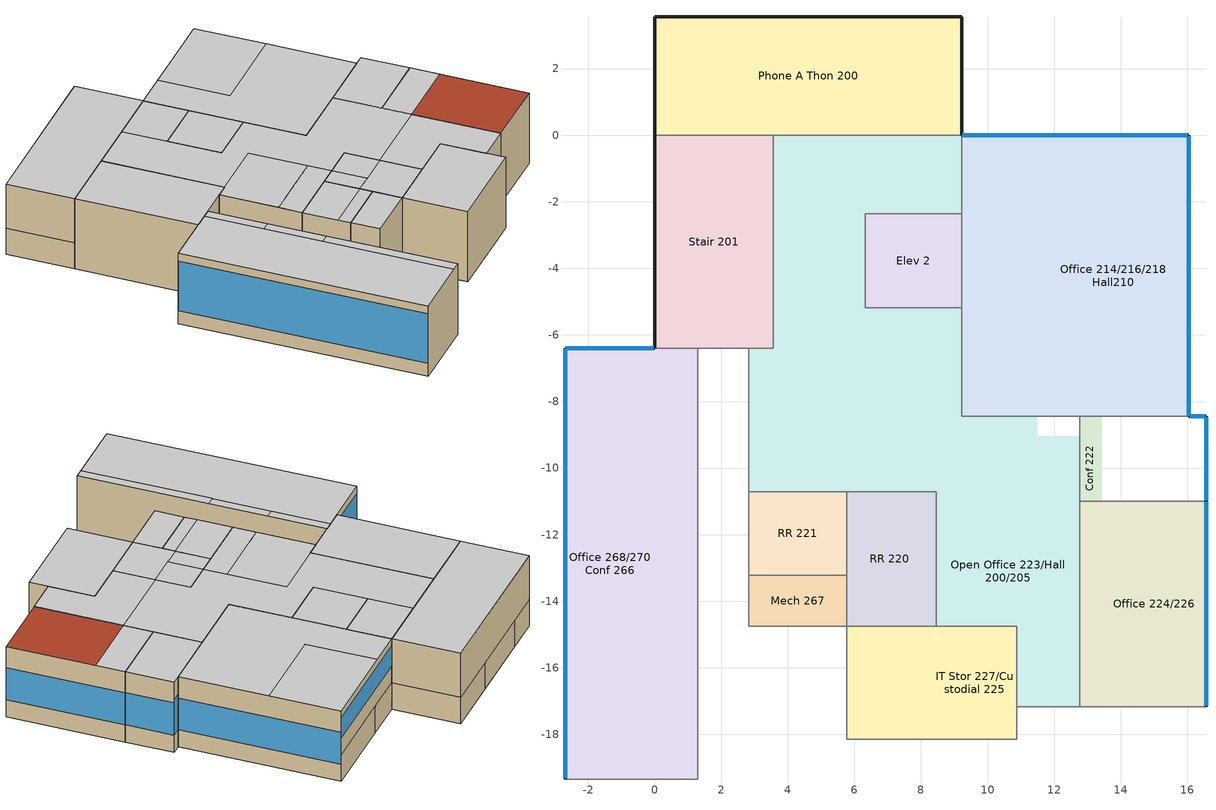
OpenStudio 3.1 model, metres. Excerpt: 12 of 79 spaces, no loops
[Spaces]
Office 268/270 Conf 266
 floor to RR 120/121: 0,-9.04 1.3,-9.04 1.3,-16.31 0,-16.31 z7.42
 floor to Hallway 122: 1.3,-6.4 1.3,-9.04 0,-9.04 0,-6.4 z7.42
 floor ground: 0,-6.4 0,-19.35 -2.69,-19.35 -2.69,-6.4 z7.42
 floor to Conference 158: 1.3,-16.31 1.3,-19.35 0,-19.35 0,-16.31 z7.42
 wall outside: 0,-6.4 -2.69,-6.4 -2.69,-19.35 z7.42:11.48
 wall to Stair 201: 1.3,-6.4 0,-6.4 z7.42:11.48
 wall to Hallway 220: 1.3,-19.35 1.3,-6.4 z7.42:11.48
 wall to Open Office 200 West Side: -2.69,-19.35 1.3,-19.35 z7.42:11.48
 window: -2.69,-6.43 -2.69,-19.32 z8.18:11.03; -0.03,-6.4 -2.67,-6.4 z8.18:11.08
 ceiling to Open Office 364/Office363/File Copy 365/Mothers: 1.3,-19.35 1.3,-12.55 0.81,-12.55 0.81,-19.35 z11.48
 ceiling to Office 362/366: 0.81,-19.35 0.81,-6.4 -2.69,-6.4 -2.69,-19.35 z11.48
 ceiling to RR 321: 1.3,-9.47 1.3,-6.4 0.81,-6.4 0.81,-9.47 z11.48
 ceiling to RR320: 1.3,-12.55 1.3,-9.47 0.81,-9.47 0.81,-12.55 z11.48
IT Stor 227/Custodial 225
 floor to Hallway 120: 8.36,-15.19 8.36,-17.48 5.77,-17.48 5.77,-15.19 z7.42
 floor to Waiting 122: 10.87,-14.75 10.87,-18.15 8.36,-18.15 8.36,-14.75 z7.42
 floor to Tele 155: 8.36,-17.48 8.36,-18.15 5.77,-18.15 5.77,-17.48 z7.42
 floor to RR 120/121: 8.36,-14.75 8.36,-15.19 5.77,-15.19 5.77,-14.75 z7.42
 wall to Open Office 223/Hall 200/205: 10.87,-17.16 10.87,-14.75 8.46,-14.75 z7.42:11.48
 wall to Open Office 200 East Side: 10.87,-18.15 10.87,-17.16 z7.42:11.48
 wall to Open Office 231: 5.77,-18.15 10.87,-18.15 z7.42:11.48
 wall to Tele 265: 5.77,-14.75 5.77,-18.15 z7.42:11.48
 wall to RR 220: 8.46,-14.75 5.77,-14.75 z7.42:11.48
 ceiling to Open Office 364/Office363/File Copy 365/Mothers: 10.87,-18.15 10.87,-14.75 5.77,-14.75 5.77,-18.15 z11.48
Open Office 223/Hall 200/205
 floor to Catering Kitchen 114: 9.22,0 9.22,-2.36 6.32,-2.36 6.32,-6.4 3.56,-6.4 3.56,0 z7.42
 floor to Custodial 119: 9.22,-5.18 9.22,-6.4 6.32,-6.4 6.32,-5.18 z7.42
 floor to Waiting 122: 8.36,-9.05 12.78,-9.05 12.78,-17.16 10.87,-17.16 10.87,-14.75 8.46,-14.75 8.46,-10.71 8.36,-10.71 z7.42
 floor to RR 120/121: 2.82,-9.04 8.36,-9.05 8.36,-10.71 2.82,-10.71 z7.42
 floor to Hallway 122: 9.22,-6.4 9.22,-8.45 11.49,-8.45 11.49,-9.05 2.82,-9.04 2.82,-6.4 z7.42
 wall to Phone A Thon 200: 9.22,0 3.56,0 z7.42:11.48
 wall to Office 214/216/218 Hall210: 9.22,-2.36 9.22,0 / 12.78,-8.45 9.22,-8.45 9.22,-5.18 z7.42:11.48
 wall to Elev 2: 9.22,-5.18 6.32,-5.18 6.32,-2.36 9.22,-2.36 z7.42:11.48
 wall to Conf 222: 12.78,-10.99 12.78,-8.45 z7.42:11.48
 wall to Office 224/226: 12.78,-17.16 12.78,-10.99 z7.42:11.48
 wall to Open Office 200 East Side: 10.87,-17.16 12.78,-17.16 z7.42:11.48
 wall to RR 220: 5.77,-10.71 8.46,-10.71 8.46,-14.75 z7.42:11.48
 wall to RR 221: 2.82,-10.71 5.77,-10.71 z7.42:11.48
 wall to Hallway 220: 2.82,-6.4 2.82,-10.71 z7.42:11.48
 wall to Stair 201: 3.56,0 3.56,-6.4 2.82,-6.4 z7.42:11.48
 ceiling to Open Office 364/Office363/File Copy 365/Mothers: 12.75,-17.16 12.75,-12.55 8.46,-12.55 8.46,-14.75 10.87,-14.75 10.87,-17.16 z11.48
 ceiling to RR 321: 6.76,-9.47 6.76,-6.4 2.82,-6.4 2.82,-9.47 z11.48
 ceiling to Office 316/318 Open Office 322/ Hall 310: 12.78,-12.55 12.78,-8.45 9.22,-8.45 9.22,-5.18 6.32,-5.18 6.32,0 3.56,0 3.56,-6.4 6.76,-6.4 6.76,-10.71 8.46,-10.71 8.46,-12.55 z11.48
 ceiling to RR320: 6.76,-10.71 6.76,-9.47 2.82,-9.47 2.82,-10.71 z11.48
 ceiling to Custodian 304: 9.22,-2.36 9.22,0 6.32,0 6.32,-2.36 z11.48
 roof outside: 12.78,-17.16 12.78,-12.55 12.75,-12.55 12.75,-17.16 z11.48
Office 224/226
 floor to Office 124/126: 16.56,-10.99 16.56,-17.16 13.44,-17.16 13.44,-10.99 z7.42
 floor to Waiting 122: 13.44,-10.99 13.44,-17.16 12.78,-17.16 12.78,-10.99 z7.42
 wall outside: 16.56,-17.16 16.56,-10.99 z7.42:11.48
 wall to Open Office 200 East Side: 12.78,-17.16 16.56,-17.16 z7.42:11.48
 wall to Conf 222: 16.56,-10.99 12.78,-10.99 z7.42:11.48
 window: 16.56,-17.14 16.56,-11.01 z8.42:10.26
 ceiling to Office 316/318 Open Office 322/ Hall 310: 16.56,-12.55 16.56,-10.99 12.78,-10.99 12.78,-12.55 z11.48
 roof outside: 16.56,-17.16 16.56,-12.55 12.78,-12.55 12.78,-17.16 z11.48
Mech 267
 floor to RR 120/121: 5.77,-13.22 5.77,-14.75 2.82,-14.75 2.82,-13.22 z7.42
 wall to RR 220: 5.77,-14.75 5.77,-13.22 z7.42:11.48
 wall to Tele 265: 2.82,-14.75 5.77,-14.75 z7.42:11.48
 wall to Hallway 220: 2.82,-13.22 2.82,-14.75 z7.42:11.48
 wall to RR 221: 5.77,-13.22 2.82,-13.22 z7.42:11.48
 ceiling to Open Office 364/Office363/File Copy 365/Mothers: 5.77,-14.75 5.77,-13.22 2.82,-13.22 2.82,-14.75 z11.48
RR 220
 floor to RR 120/121: 8.36,-10.71 8.36,-14.75 5.77,-14.75 5.77,-10.71 z7.42
 floor to Waiting 122: 8.46,-10.71 8.46,-14.75 8.36,-14.75 8.36,-10.71 z7.42
 wall to RR 221: 5.77,-10.71 5.77,-13.22 z7.42:11.48
 ceiling to RR320: 6.76,-12.55 6.76,-10.71 5.77,-10.71 5.77,-12.55 z11.48
 ceiling to Office 316/318 Open Office 322/ Hall 310: 8.46,-12.55 8.46,-10.71 6.76,-10.71 6.76,-12.55 z11.48
 ceiling to Open Office 364/Office363/File Copy 365/Mothers: 8.46,-14.75 8.46,-12.55 5.77,-12.55 5.77,-14.75 z11.48
RR 221
 floor to RR 120/121: 5.77,-10.71 5.77,-13.22 2.82,-13.22 2.82,-10.71 z7.42
 wall to Hallway 220: 2.82,-10.71 2.82,-13.22 z7.42:11.48
 ceiling to RR320: 5.77,-12.55 5.77,-10.71 2.82,-10.71 2.82,-12.55 z11.48
 ceiling to Open Office 364/Office363/File Copy 365/Mothers: 5.77,-13.22 5.77,-12.55 2.82,-12.55 2.82,-13.22 z11.48
Conf 222
 floor ground: 13.44,-8.45 13.44,-9.05 12.78,-9.05 12.78,-8.45 z7.42; 13.44,-9.05 13.44,-10.99 12.78,-10.99 12.78,-9.05 z7.42
 wall outside: 16.56,-10.99 16.56,-8.45 16.04,-8.45 z7.42:11.48
 wall to Office 214/216/218 Hall210: 16.04,-8.45 12.78,-8.45 z7.42:11.48
 window: 16.54,-8.45 16.07,-8.45 z8.42:10.44; 16.56,-10.96 16.56,-8.47 z8.42:10.28
 ceiling to Office 316/318 Open Office 322/ Hall 310: 16.56,-10.99 16.56,-8.45 12.78,-8.45 12.78,-10.99 z11.48
Office 214/216/218 Hall210
 floor to Hallway 122: 11.49,0 11.49,-8.45 9.22,-8.45 9.22,0 z7.42
 floor to Conference 116: 16.04,0 16.04,-8.45 11.49,-8.45 11.49,0 z7.42
 wall outside: 16.04,-8.45 16.04,0 z7.42:11.48; 16.04,0 9.22,0 z8.94:11.48
 wall to Reception 106: 16.04,0 11.49,0 9.22,0 z7.42:8.94
 wall to Elev 2: 9.22,-2.36 9.22,-5.18 z7.42:11.48
 window: 16.02,0 9.25,0 z9.94:11.09; 16.04,-8.42 16.04,-0.03 z8.42:10.26
 ceiling to Office 316/318 Open Office 322/ Hall 310: 16.04,-8.45 16.04,-3.76 11.16,-3.76 11.16,0 9.22,0 9.22,-8.45 z11.48
 ceiling to Large Office 312: 16.04,-3.76 16.04,0 11.16,0 11.16,-3.76 z11.48
Stair 201
 floor to Stair 101: 3.56,0 3.56,-6.4 0,-6.4 0,0 z7.42
 wall outside: 0,0 0,-6.4 z7.42:11.48
 wall to Phone A Thon 200: 3.56,0 0,0 z7.42:11.48
 wall to Hallway 220: 1.3,-6.4 2.82,-6.4 z7.42:11.48
 ceiling to Stair 301: 0,-6.4 3.56,-6.4 3.56,0 0,0 z11.48
Elev 2
 floor to Elev 1: 9.22,-2.36 9.22,-5.18 6.32,-5.18 6.32,-2.36 z7.42
 ceiling to Elev 3: 9.22,-5.18 9.22,-2.36 6.32,-2.36 6.32,-5.18 z11.48
Phone A Thon 200
 floor to Open Lobby Donor Wall: 9.22,3.56 9.22,0 0,0 0,3.56 z7.42
 wall outside: 9.22,0 9.22,3.56 0,3.56 0,0 z8.94:11.48
 wall to Large Conference 110: 1.93,3.56 0,3.56 z7.42:8.94
 wall to Lobby 107: 0,3.56 0,0 z7.42:8.94
 wall to Heritage Lounge 108: 5.89,3.56 1.93,3.56 z7.42:8.94
 wall to Reception 106: 9.22,0 9.22,3.56 z7.42:8.94
 wall to Lobby 100: 9.22,3.56 5.89,3.56 z7.42:8.94
 ceiling to Tele 300/Elect 302: 9.22,0 9.22,3.56 0,3.56 0,0 z11.48
[Building]
Welcome Center: North Axis {deg}=315; Space Type=189.1-2009 - Office - OpenOffice - CZ4-8; Default Construction Set=189.1-2009 - CZ5 - Office; Default Schedule Set=189.1-2009 - Office - WholeBuilding - Md Office - CZ4-8 Schedule Set 1; Standards Building Type=Office
[Site]
BROOMFIELD-JEFFCO: Latitude {deg}=39.91; Longitude {deg}=-105.12; Time Zone {hr}=-7; Elevation {m}=1728
[ClimateZones]
Climate Zone Institution Name 1=ASHRAE; Climate Zone Document Name 1=ANSI/ASHRAE Standard 169; Climate Zone Document Year 1=2006; Climate Zone Value 1=5B; Climate Zone Institution Name 2=CEC; Climate Zone Document Name 2=California Climate Zone Descriptions; Climate Zone Document Year 2=1995; Climate Zone Value 2=1
[SizingPeriod:DesignDay] Barometric Pressure {Pa}=81198; Sky Clearness=0; Rain Indicator=0; Snow Indicator=0; Day of Month=21; Daylight Saving Time Indicator=0; Humidity Indicating Type=Wetbulb; Dry-Bulb Temperature Range Modifier Type=DefaultMultipliers
Name | Maximum Dry-Bulb Temperature {C} | Daily Dry-Bulb Temperature Range {deltaC} | Humidity Indicating Conditions at Maximum Dry-Bulb | Wind Speed {m/s} | Wind Direction {deg} | Month | Day Type | Solar Model Indicator | ASHRAE Taub | ASHRAE Taud
Denver Centennial  Golden   N Ann Clg .4% Condns WB=>MDB | 27.3 | 15.2 | 18.4 | 4.9 | 0 | 7 | SummerDesignDay | ASHRAETau | 0.424 | 2.025
Denver Centennial  Golden   N Ann Clg .4% Condns DB=>MWB | 33 | 15.2 | 15.7 | 4.9 | 0 | 7 | SummerDesignDay | ASHRAETau | 0.424 | 2.025
Denver Centennial  Golden   N Ann Htg 99.6% Condns DB | -18.8 | 0 | -18.8 | 3 | 340 | 12 | WinterDesignDay | ASHRAEClearSky
[DefaultConstructionSet]
Name | Default Exterior Surface Constructions | Default Interior Surface Constructions | Default Ground Contact Surface Constructions | Default Exterior SubSurface Constructions | Default Interior SubSurface Constructions | Interior Partition Construction
189.1-2009 - CZ5 - Office | Default Surface Constructions 13 | Default Surface Constructions 14 | Default Surface Constructions 15 | Default Sub Surface Constructions 9 | Default Sub Surface Constructions 10 | Interior Partition
189.1-2009 - CZ5 - Office 1 | Default Surface Constructions 13 | Default Surface Constructions 14 | Default Surface Constructions 15 | Default Sub Surface Constructions 9 | Default Sub Surface Constructions 10 | Interior Partition 1
189.1-2009 - CZ5 - Office 4 | Default Surface Constructions 31 | Default Surface Constructions 32 | Default Surface Constructions 33 | Default Sub Surface Constructions 21 | Default Sub Surface Constructions 22 | Interior Partition 4
[DefaultSurfaceConstructions]
Name | Floor Construction | Wall Construction | Roof Ceiling Construction
Default Surface Constructions 13 | ExtSlabCarpet 4in ClimateZone 1-8 1 | ASHRAE 189.1-2009 ExtWall Mass ClimateZone 7 | ASHRAE 189.1-2009 ExtRoof IEAD ClimateZone 2-5 1
Default Surface Constructions 14 | Interior Floor 1 | Interior Wall 1 | Interior Ceiling 1
Default Surface Constructions 15 | ExtSlabCarpet 4in ClimateZone 1-8 1 | ExtSlabCarpet 4in ClimateZone 1-8 1 | ExtSlabCarpet 4in ClimateZone 1-8 1
Default Surface Constructions 31 | ExtSlabCarpet 4in ClimateZone 1-8 4 | ASHRAE 189.1-2009 ExtWall Mass ClimateZone 10 | ASHRAE 189.1-2009 ExtRoof IEAD ClimateZone 2-5 4
Default Surface Constructions 32 | Interior Floor 4 | Interior Wall 4 | Interior Ceiling 4
Default Surface Constructions 33 | ExtSlabCarpet 4in ClimateZone 1-8 4 | ExtSlabCarpet 4in ClimateZone 1-8 4 | ExtSlabCarpet 4in ClimateZone 1-8 4
[Construction]
Interior Partition: G05 25mm wood
Interior Partition 1; Interior Door 1: G05 25mm wood 1
ExtSlabCarpet 4in ClimateZone 1-8 1: MAT-CC05 4 HW CONCRETE 1, CP02 CARPET PAD
ASHRAE 189.1-2009 ExtWall Mass ClimateZone 7: 1IN Stucco 1, 8IN Concrete HW 1, Wall Insulation [40] 1, 1/2IN Gypsum
ASHRAE 189.1-2009 ExtRoof IEAD ClimateZone 2-5 1: Roof Membrane 1, Roof Insulation [21] 1, Metal Decking 1
Interior Floor 1: F16 Acoustic tile 1, F05 Ceiling air space resistance 1, M11 100mm lightweight concrete 1
Interior Wall 1: G01a 19mm gypsum board 1, F04 Wall air space resistance, G01a 19mm gypsum board 1
Interior Ceiling 1: M11 100mm lightweight concrete 1, F05 Ceiling air space resistance 1, F16 Acoustic tile 1
ASHRAE 189.1-2009 ExtWindow ClimateZone 4-5 1: Theoretical Glass [207] 1
Exterior Door 1: F08 Metal surface 1, I01 25mm insulation board 1
Interior Window 1; Interior Window 4: Clear 3mm
Interior Partition 4; Interior Door 4: G05 25mm wood 4
ExtSlabCarpet 4in ClimateZone 1-8 4: MAT-CC05 4 HW CONCRETE 4, CP02 CARPET PAD
ASHRAE 189.1-2009 ExtWall Mass ClimateZone 10: 1IN Stucco 4, 8IN Concrete HW 4, Wall Insulation [40] 4, 1/2IN Gypsum
ASHRAE 189.1-2009 ExtRoof IEAD ClimateZone 2-5 4: Roof Membrane 4, Roof Insulation [21] 4, Metal Decking 4
Interior Floor 4: F16 Acoustic tile 4, F05 Ceiling air space resistance 4, M11 100mm lightweight concrete 4
Interior Wall 4: G01a 19mm gypsum board 4, F04 Wall air space resistance, G01a 19mm gypsum board 4
Interior Ceiling 4: M11 100mm lightweight concrete 4, F05 Ceiling air space resistance 4, F16 Acoustic tile 4
ASHRAE 189.1-2009 ExtWindow ClimateZone 4-5 4: Theoretical Glass [207] 4
Exterior Door 4: F08 Metal surface 4, I01 25mm insulation board 4
[Material] Thermal Absorptance=0.9
Name | Roughness | Thickness {m} | Conductivity {W/m-K} | Density {kg/m3} | Specific Heat {J/kg-K} | Solar Absorptance | Visible Absorptance
1/2IN Gypsum | Smooth | 0.0127 | 0.16 | 784.9 | 830 | 0.4 | 0.4
G05 25mm wood; G05 25mm wood 1; G05 25mm wood 4 | MediumSmooth | 0.0254 | 0.15 | 608 | 1630 | 0.5 | 0.5
MAT-CC05 4 HW CONCRETE 1; MAT-CC05 4 HW CONCRETE 4 | Rough | 0.1016 | 1.311 | 2240 | 836.8 | 0.85 | 0.85
1IN Stucco 1; 1IN Stucco 4 | Smooth | 0.0253 | 0.6918 | 1858 | 837 | 0.92 | 0.92
8IN Concrete HW 1; 8IN Concrete HW 4 | MediumRough | 0.2033 | 1.7296 | 2243 | 837 | 0.65 | 0.65
Wall Insulation [40] 1; Wall Insulation [40] 4 | MediumRough | 0.0794 | 0.0432 | 91 | 837 | 0.5 | 0.5
Roof Membrane 1; Roof Membrane 4 | VeryRough | 0.0095 | 0.16 | 1121.29 | 1460 | 0.7 | 0.7
Roof Insulation [21] 1; Roof Insulation [21] 4 | MediumRough | 0.2105 | 0.049 | 265 | 836.8 | 0.7 | 0.7
Metal Decking 1; Metal Decking 4 | MediumSmooth | 0.0015 | 45.006 | 7680 | 418.4 | 0.6 | 0.6
F16 Acoustic tile 1; F16 Acoustic tile 4 | MediumSmooth | 0.0191 | 0.06 | 368 | 590 | 0.3 | 0.3
M11 100mm lightweight concrete 1; M11 100mm lightweight concrete 4 | MediumRough | 0.1016 | 0.53 | 1280 | 840 | 0.5 | 0.5
G01a 19mm gypsum board 1; G01a 19mm gypsum board 4 | MediumSmooth | 0.019 | 0.16 | 800 | 1090 | 0.4 | 0.4
F08 Metal surface 1; F08 Metal surface 4 | Smooth | 0.0008 | 45.28 | 7824 | 500 | 0.7 | 0.7
I01 25mm insulation board 1; I01 25mm insulation board 4 | MediumRough | 0.0254 | 0.03 | 43 | 1210 | 0.6 | 0.6
[Material:NoMass]
CP02 CARPET PAD: Roughness=Smooth; Thermal Resistance {m2-K/W}=0.1; Thermal Absorptance=0.9; Solar Absorptance=0.8; Visible Absorptance=0.8
[Material:AirGap]
Name | Thermal Resistance {m2-K/W}
F04 Wall air space resistance | 0.15
F05 Ceiling air space resistance 1; F05 Ceiling air space resistance 4 | 0.18
[DefaultSubSurfaceConstructions]
Name | Fixed Window Construction | Operable Window Construction | Door Construction | Tubular Daylight Dome Construction | Tubular Daylight Diffuser Construction
Default Sub Surface Constructions 9 | ASHRAE 189.1-2009 ExtWindow ClimateZone 4-5 1 | ASHRAE 189.1-2009 ExtWindow ClimateZone 4-5 1 | Exterior Door 1 | Interior Window 1 | Interior Window 1
Default Sub Surface Constructions 10 | Interior Window 1 | Interior Window 1 | Interior Door 1
Default Sub Surface Constructions 21 | ASHRAE 189.1-2009 ExtWindow ClimateZone 4-5 4 | ASHRAE 189.1-2009 ExtWindow ClimateZone 4-5 4 | Exterior Door 4 | Interior Window 4 | Interior Window 4
Default Sub Surface Constructions 22 | Interior Window 4 | Interior Window 4 | Interior Door 4
[WindowMaterial:Glazing] Optical Data Type=SpectralAverage; Thickness {m}=0.003; Back Side Solar Reflectance at Normal Incidence=0; Back Side Visible Reflectance at Normal Incidence=0; Infrared Transmittance at Normal Incidence=0; Dirt Correction Factor for Solar and Visible Transmittance=1; Solar Diffusing=No
Name | Solar Transmittance at Normal Incidence | Front Side Solar Reflectance at Normal Incidence | Visible Transmittance at Normal Incidence | Front Side Visible Reflectance at Normal Incidence | Front Side Infrared Hemispherical Emissivity | Back Side Infrared Hemispherical Emissivity | Conductivity {W/m-K}
Clear 3mm | 0.837 | 0.075 | 0.898 | 0.081 | 0.84 | 0.84 | 0.9
Theoretical Glass [207] 1; Theoretical Glass [207] 4 | 0.3311 | 0.6189 | 0.44 | 0.51 | 0.9 | 0.9 | 0.0133
[DefaultScheduleSet]
Name | Number of People Schedule | People Activity Level Schedule | Lighting Schedule | Electric Equipment Schedule | Infiltration Schedule
189.1-2009 - Office - ClosedOffice - CZ4-8 Schedule Set; 189.1-2009 - Office - OpenOffice - CZ4-8 Schedule Set | Office Work Occ | Office Activity | Office Bldg Light | Office Bldg Equip | Office Infil Quarter On
189.1-2009 - Office - Conference - CZ4-8 Schedule Set; 189.1-2009 - Office - IT_Room - CZ4-8 Schedule Set; 189.1-2009 - Office - Restroom - CZ4-8 Schedule Set | Office Misc Occ | Office Activity | Office Bldg Light | Office Bldg Equip | Office Infil Quarter On
189.1-2009 - Office - Elec/MechRoom - CZ4-8 Schedule Set |  |  | Office Bldg Light | Office Bldg Equip | Office Infil Quarter On
189.1-2009 - Office - Stair - CZ4-8 Schedule Set |  |  | Office Bldg Light |  | Office Infil Quarter On
189.1-2009 - Office - WholeBuilding - Md Office - CZ4-8 Schedule Set 1 | Medium Office Bldg Occ | Medium Office Activity | Office Bldg Light | Medium Office Bldg Equip | Medium Office Infil Quarter On
189.1-2009 - Office - WholeBuilding - Lg Office - CZ4-8 Schedule Set 1 | Large Office Bldg Occ | Large Office Activity | Large Office Bldg Light | Large Office Bldg Equip | Large Office Infil Quarter On
[Lights:Definition] Design Level Calculation Method=Watts/Area
Name | Watts per Space Floor Area {W/m2}
189.1-2009 - Office - ClosedOffice - CZ4-8 Lights Definition; 189.1-2009 - Office - IT_Room - CZ4-8 Lights Definition; 189.1-2009 - Office - OpenOffice - CZ4-8 Lights Definition | 10.6563
189.1-2009 - Office - Conference - CZ4-8 Lights Definition | 12.5938
189.1-2009 - Office - Elec/MechRoom - CZ4-8 Lights Definition | 14.5313
189.1-2009 - Office - Restroom - CZ4-8 Lights Definition | 8.71877
189.1-2009 - Office - Stair - CZ4-8 Lights Definition | 5.81251
[DesignSpecification:OutdoorAir] Outdoor Air Method=Sum
Name | Outdoor Air Flow per Person {m3/s-person} | Outdoor Air Flow per Floor Area {m3/s-m2}
189.1-2009 - Office - ClosedOffice - CZ4-8 Ventilation; 189.1-2009 - Office - Conference - CZ4-8 Ventilation; 189.1-2009 - Office - Elec/MechRoom - CZ4-8 Ventilation; 189.1-2009 - Office - OpenOffice - CZ4-8 Ventilation | 0.00943895
189.1-2009 - Office - IT_Room - CZ4-8 Ventilation; 189.1-2009 - Office - Stair - CZ4-8 Ventilation |  | 0.000254
189.1-2009 - Office - Restroom - CZ4-8 Ventilation |  | 0.0048768
[People:Definition] Number of People Calculation Method=People/Area; Fraction Radiant=0.3
Name | People per Space Floor Area {person/m2}
189.1-2009 - Office - ClosedOffice - CZ4-8 People Definition | 0.0511286
189.1-2009 - Office - Conference - CZ4-8 People Definition | 0.538196
189.1-2009 - Office - IT_Room - CZ4-8 People Definition | 0.0538196
189.1-2009 - Office - OpenOffice - CZ4-8 People Definition | 0.0565105
189.1-2009 - Office - Restroom - CZ4-8 People Definition | 0.107639
[ElectricEquipment:Definition] Design Level Calculation Method=Watts/Area
Name | Watts per Space Floor Area {W/m2}
189.1-2009 - Office - ClosedOffice - CZ4-8 Electric Equipment Definition | 6.8889
189.1-2009 - Office - Conference - CZ4-8 Electric Equipment Definition | 3.98265
189.1-2009 - Office - Elec/MechRoom - CZ4-8 Electric Equipment Definition | 2.90626
189.1-2009 - Office - IT_Room - CZ4-8 Electric Equipment Definition | 16.7917
189.1-2009 - Office - OpenOffice - CZ4-8 Electric Equipment Definition | 7.64238
189.1-2009 - Office - Restroom - CZ4-8 Electric Equipment Definition | 0.753474
[ThermostatSetpoint:DualSetpoint] Heating Setpoint Temperature Schedule=Large Office HtgSetp 1; Cooling Setpoint Temperature Schedule=Large Office ClgSetp 1
Thermostat Setpoint Dual Setpoint 14; Thermostat Setpoint Dual Setpoint 15; Thermostat Setpoint Dual Setpoint 20; Thermostat Setpoint Dual Setpoint 24; Thermostat Setpoint Dual Setpoint 25; Thermostat Setpoint Dual Setpoint 26; Thermostat Setpoint Dual Setpoint 43; Thermostat Setpoint Dual Setpoint 50; Thermostat Setpoint Dual Setpoint 53; Thermostat Setpoint Dual Setpoint 63; Thermostat Setpoint Dual Setpoint 65; Thermostat Setpoint Dual Setpoint 66
[SpaceType] Standards Building Type=Office
Name | Default Construction Set | Default Schedule Set | Design Specification Outdoor Air Object | Standards Space Type
189.1-2009 - Office - Conference - CZ4-8 | 189.1-2009 - CZ5 - Office 1 | 189.1-2009 - Office - Conference - CZ4-8 Schedule Set | 189.1-2009 - Office - Conference - CZ4-8 Ventilation | Conference
189.1-2009 - Office - IT_Room - CZ4-8 | 189.1-2009 - CZ5 - Office 1 | 189.1-2009 - Office - IT_Room - CZ4-8 Schedule Set | 189.1-2009 - Office - IT_Room - CZ4-8 Ventilation | IT_Room
189.1-2009 - Office - OpenOffice - CZ4-8 | 189.1-2009 - CZ5 - Office 1 | 189.1-2009 - Office - OpenOffice - CZ4-8 Schedule Set | 189.1-2009 - Office - OpenOffice - CZ4-8 Ventilation | OpenOffice
189.1-2009 - Office - Stair - CZ4-8 | 189.1-2009 - CZ5 - Office 1 | 189.1-2009 - Office - Stair - CZ4-8 Schedule Set | 189.1-2009 - Office - Stair - CZ4-8 Ventilation | Stair
189.1-2009 - Office - Elec/MechRoom - CZ4-8 1 |  | 189.1-2009 - Office - Elec/MechRoom - CZ4-8 Schedule Set | 189.1-2009 - Office - Elec/MechRoom - CZ4-8 Ventilation | Elec/MechRoom
189.1-2009 - Office - ClosedOffice - CZ4-8 1 |  | 189.1-2009 - Office - ClosedOffice - CZ4-8 Schedule Set | 189.1-2009 - Office - ClosedOffice - CZ4-8 Ventilation | ClosedOffice
189.1-2009 - Office - Conference - CZ4-8 1 |  | 189.1-2009 - Office - Conference - CZ4-8 Schedule Set | 189.1-2009 - Office - Conference - CZ4-8 Ventilation | Conference
189.1-2009 - Office - IT_Room - CZ4-8 1 |  | 189.1-2009 - Office - IT_Room - CZ4-8 Schedule Set | 189.1-2009 - Office - IT_Room - CZ4-8 Ventilation | IT_Room
189.1-2009 - Office - Restroom - CZ4-8 2 |  | 189.1-2009 - Office - Restroom - CZ4-8 Schedule Set | 189.1-2009 - Office - Restroom - CZ4-8 Ventilation | Restroom
189.1-2009 - Office - Stair - CZ4-8 1 |  | 189.1-2009 - Office - Stair - CZ4-8 Schedule Set | 189.1-2009 - Office - Stair - CZ4-8 Ventilation | Stair
[Lights] Multiplier=1
Name | Lights Definition | Space or SpaceType
189.1-2009 - Office - Conference - CZ4-8 Lights | 189.1-2009 - Office - Conference - CZ4-8 Lights Definition | 189.1-2009 - Office - Conference - CZ4-8
189.1-2009 - Office - IT_Room - CZ4-8 Lights | 189.1-2009 - Office - IT_Room - CZ4-8 Lights Definition | 189.1-2009 - Office - IT_Room - CZ4-8
189.1-2009 - Office - OpenOffice - CZ4-8 Lights | 189.1-2009 - Office - OpenOffice - CZ4-8 Lights Definition | 189.1-2009 - Office - OpenOffice - CZ4-8
189.1-2009 - Office - Stair - CZ4-8 Lights | 189.1-2009 - Office - Stair - CZ4-8 Lights Definition | 189.1-2009 - Office - Stair - CZ4-8
189.1-2009 - Office - Elec/MechRoom - CZ4-8 Lights 1 | 189.1-2009 - Office - Elec/MechRoom - CZ4-8 Lights Definition | 189.1-2009 - Office - Elec/MechRoom - CZ4-8 1
189.1-2009 - Office - ClosedOffice - CZ4-8 Lights 1 | 189.1-2009 - Office - ClosedOffice - CZ4-8 Lights Definition | 189.1-2009 - Office - ClosedOffice - CZ4-8 1
189.1-2009 - Office - Conference - CZ4-8 Lights 1 | 189.1-2009 - Office - Conference - CZ4-8 Lights Definition | 189.1-2009 - Office - Conference - CZ4-8 1
189.1-2009 - Office - IT_Room - CZ4-8 Lights 1 | 189.1-2009 - Office - IT_Room - CZ4-8 Lights Definition | 189.1-2009 - Office - IT_Room - CZ4-8 1
189.1-2009 - Office - Restroom - CZ4-8 Lights 2 | 189.1-2009 - Office - Restroom - CZ4-8 Lights Definition | 189.1-2009 - Office - Restroom - CZ4-8 2
189.1-2009 - Office - Stair - CZ4-8 Lights 1 | 189.1-2009 - Office - Stair - CZ4-8 Lights Definition | 189.1-2009 - Office - Stair - CZ4-8 1
[People] Multiplier=1
Name | People Definition | Space or SpaceType
189.1-2009 - Office - Conference - CZ4-8 People | 189.1-2009 - Office - Conference - CZ4-8 People Definition | 189.1-2009 - Office - Conference - CZ4-8
189.1-2009 - Office - IT_Room - CZ4-8 People | 189.1-2009 - Office - IT_Room - CZ4-8 People Definition | 189.1-2009 - Office - IT_Room - CZ4-8
189.1-2009 - Office - OpenOffice - CZ4-8 People | 189.1-2009 - Office - OpenOffice - CZ4-8 People Definition | 189.1-2009 - Office - OpenOffice - CZ4-8
189.1-2009 - Office - ClosedOffice - CZ4-8 People 1 | 189.1-2009 - Office - ClosedOffice - CZ4-8 People Definition | 189.1-2009 - Office - ClosedOffice - CZ4-8 1
189.1-2009 - Office - Conference - CZ4-8 People 1 | 189.1-2009 - Office - Conference - CZ4-8 People Definition | 189.1-2009 - Office - Conference - CZ4-8 1
189.1-2009 - Office - IT_Room - CZ4-8 People 1 | 189.1-2009 - Office - IT_Room - CZ4-8 People Definition | 189.1-2009 - Office - IT_Room - CZ4-8 1
189.1-2009 - Office - Restroom - CZ4-8 People 2 | 189.1-2009 - Office - Restroom - CZ4-8 People Definition | 189.1-2009 - Office - Restroom - CZ4-8 2
[SpaceInfiltration:DesignFlowRate] Design Flow Rate Calculation Method=Flow/ExteriorArea; Flow per Exterior Surface Area {m3/s-m2}=0.001524
Name | Space or SpaceType
189.1-2009 - Office - Conference - CZ4-8 Infiltration | 189.1-2009 - Office - Conference - CZ4-8
189.1-2009 - Office - IT_Room - CZ4-8 Infiltration | 189.1-2009 - Office - IT_Room - CZ4-8
189.1-2009 - Office - OpenOffice - CZ4-8 Infiltration | 189.1-2009 - Office - OpenOffice - CZ4-8
189.1-2009 - Office - Stair - CZ4-8 Infiltration | 189.1-2009 - Office - Stair - CZ4-8
189.1-2009 - Office - Elec/MechRoom - CZ4-8 Infiltration 1 | 189.1-2009 - Office - Elec/MechRoom - CZ4-8 1
189.1-2009 - Office - ClosedOffice - CZ4-8 Infiltration 1 | 189.1-2009 - Office - ClosedOffice - CZ4-8 1
189.1-2009 - Office - Conference - CZ4-8 Infiltration 1 | 189.1-2009 - Office - Conference - CZ4-8 1
189.1-2009 - Office - IT_Room - CZ4-8 Infiltration 1 | 189.1-2009 - Office - IT_Room - CZ4-8 1
189.1-2009 - Office - Restroom - CZ4-8 Infiltration 2 | 189.1-2009 - Office - Restroom - CZ4-8 2
189.1-2009 - Office - Stair - CZ4-8 Infiltration 1 | 189.1-2009 - Office - Stair - CZ4-8 1
[ElectricEquipment] Multiplier=1
Name | Electric Equipment Definition | Space or SpaceType
189.1-2009 - Office - Conference - CZ4-8 Electric Equipment | 189.1-2009 - Office - Conference - CZ4-8 Electric Equipment Definition | 189.1-2009 - Office - Conference - CZ4-8
189.1-2009 - Office - IT_Room - CZ4-8 Electric Equipment | 189.1-2009 - Office - IT_Room - CZ4-8 Electric Equipment Definition | 189.1-2009 - Office - IT_Room - CZ4-8
189.1-2009 - Office - OpenOffice - CZ4-8 Electric Equipment | 189.1-2009 - Office - OpenOffice - CZ4-8 Electric Equipment Definition | 189.1-2009 - Office - OpenOffice - CZ4-8
189.1-2009 - Office - Elec/MechRoom - CZ4-8 Electric Equipment 1 | 189.1-2009 - Office - Elec/MechRoom - CZ4-8 Electric Equipment Definition | 189.1-2009 - Office - Elec/MechRoom - CZ4-8 1
189.1-2009 - Office - ClosedOffice - CZ4-8 Electric Equipment 1 | 189.1-2009 - Office - ClosedOffice - CZ4-8 Electric Equipment Definition | 189.1-2009 - Office - ClosedOffice - CZ4-8 1
189.1-2009 - Office - Conference - CZ4-8 Electric Equipment 1 | 189.1-2009 - Office - Conference - CZ4-8 Electric Equipment Definition | 189.1-2009 - Office - Conference - CZ4-8 1
189.1-2009 - Office - IT_Room - CZ4-8 Electric Equipment 1 | 189.1-2009 - Office - IT_Room - CZ4-8 Electric Equipment Definition | 189.1-2009 - Office - IT_Room - CZ4-8 1
189.1-2009 - Office - Restroom - CZ4-8 Electric Equipment 2 | 189.1-2009 - Office - Restroom - CZ4-8 Electric Equipment Definition | 189.1-2009 - Office - Restroom - CZ4-8 2
[BuildingStory]
Name | Nominal Z Coordinate {m} | Nominal Floor to Floor Height {m}
Building Story 2 | 0 | 5.588
Building Story 3 | 0 | 4.064
Building Story 6 | 4.064 | 8.128
[Space] Default Schedule Set=189.1-2009 - Office - WholeBuilding - Lg Office - CZ4-8 Schedule Set 1; Building Story=Building Story 6
Name | Space Type | Default Construction Set | Thermal Zone
Office 268/270 Conf 266 | 189.1-2009 - Office - Conference - CZ4-8 1 | 189.1-2009 - CZ5 - Office | Thermal Zone: Office 268/270 Conf 266
IT Stor 227/Custodial 225 | 189.1-2009 - Office - IT_Room - CZ4-8 | 189.1-2009 - CZ5 - Office | Thermal Zone: IT Stor 227/Custodial 225
Open Office 223/Hall 200/205 |  | 189.1-2009 - CZ5 - Office | Thermal Zone: Open Office 223/Hall 200/205
Office 224/226 | 189.1-2009 - Office - ClosedOffice - CZ4-8 1 | 189.1-2009 - CZ5 - Office | Thermal Zone: Office 224/226
Mech 267 | 189.1-2009 - Office - Elec/MechRoom - CZ4-8 1 | 189.1-2009 - CZ5 - Office 4 | Thermal Zone: Mech 267
RR 220 | 189.1-2009 - Office - Restroom - CZ4-8 2 | 189.1-2009 - CZ5 - Office | Thermal Zone: RR 220
RR 221 | 189.1-2009 - Office - Restroom - CZ4-8 2 | 189.1-2009 - CZ5 - Office | Thermal Zone: RR 221
Conf 222 | 189.1-2009 - Office - Conference - CZ4-8 | 189.1-2009 - CZ5 - Office | Thermal Zone: Conf 222
Office 214/216/218 Hall210 | 189.1-2009 - Office - ClosedOffice - CZ4-8 1 | 189.1-2009 - CZ5 - Office | Thermal Zone: Office 214/216/218 Hall210
Stair 201 | 189.1-2009 - Office - Stair - CZ4-8 1 | 189.1-2009 - CZ5 - Office | Thermal Zone: Stair 201
Elev 2 | 189.1-2009 - Office - Stair - CZ4-8 | 189.1-2009 - CZ5 - Office | Thermal Zone: Elev 2
Phone A Thon 200 | 189.1-2009 - Office - IT_Room - CZ4-8 1 | 189.1-2009 - CZ5 - Office | Thermal Zone: Phone A Thon 200
[ThermalZone] Use Ideal Air Loads=No
Name | Thermostat
Thermal Zone: Office 214/216/218 Hall210 | Thermostat Setpoint Dual Setpoint 14
Thermal Zone: RR 220 | Thermostat Setpoint Dual Setpoint 15
Thermal Zone: Elev 2 | Thermostat Setpoint Dual Setpoint 20
Thermal Zone: Office 268/270 Conf 266 | Thermostat Setpoint Dual Setpoint 24
Thermal Zone: Mech 267 | Thermostat Setpoint Dual Setpoint 25
Thermal Zone: RR 221 | Thermostat Setpoint Dual Setpoint 26
Thermal Zone: IT Stor 227/Custodial 225 | Thermostat Setpoint Dual Setpoint 43
Thermal Zone: Office 224/226 | Thermostat Setpoint Dual Setpoint 50
Thermal Zone: Phone A Thon 200 | Thermostat Setpoint Dual Setpoint 53
Thermal Zone: Stair 201 | Thermostat Setpoint Dual Setpoint 63
Thermal Zone: Conf 222 | Thermostat Setpoint Dual Setpoint 65
Thermal Zone: Open Office 223/Hall 200/205 | Thermostat Setpoint Dual Setpoint 66
[Exterior:Lights:Definition]
Exterior Lights Definition 1: Design Level {W}=5000
[Exterior:Lights]
Exterior Lights 1: Exterior Lights Definition=Exterior Lights Definition 1; Schedule=Night Sched
[Schedule:Ruleset]
Name | Default Day Schedule | Summer Design Day Schedule | Winter Design Day Schedule
Office Bldg Light | Office Bldg Light Default Schedule | Office Bldg Light Summer Design Day | Office Bldg Light Winter Design Day
Office Misc Occ | Office Bldg Occ Default Schedule 1 | Office Bldg Occ Summer Design Day 1 | Office Bldg Occ Winter Design Day 1
Office Activity | Office Activity Default Schedule | Office Activity Summer Design Day | Office Activity Winter Design Day
Office Infil Quarter On | Office Infil Quarter On Default Schedule | Office Infil Quarter On Summer Design Day | Office Infil Quarter On Winter Design Day
Office Bldg Equip | Office Bldg Equip Default Schedule | Office Bldg Equip Summer Design Day | Office Bldg Equip Winter Design Day
Office Work Occ | Office Bldg Occ Default Schedule | Office Bldg Occ Summer Design Day | Office Bldg Occ Winter Design Day
Large Office Bldg Light | Large Office Bldg Light Default Schedule | Large Office Bldg Light Summer Design Day | Large Office Bldg Light Winter Design Day
Large Office Bldg Occ | Large Office Bldg Occ Default Schedule | Large Office Bldg Occ Summer Design Day | Large Office Bldg Occ Winter Design Day
Large Office Activity | Large Office Activity Default Schedule | Large Office Activity Summer Design Day | Large Office Activity Winter Design Day
Large Office Infil Quarter On | Large Office Infil Quarter On Default Schedule | Large Office Infil Quarter On Summer Design Day | Large Office Infil Quarter On Winter Design Day
Large Office Bldg Equip | Large Office Bldg Equip Default Schedule | Large Office Bldg Equip Summer Design Day | Large Office Bldg Equip Winter Design Day
Medium Office Bldg Occ | Medium Office Bldg Occ Default Schedule | Medium Office Bldg Occ Summer Design Day | Medium Office Bldg Occ Winter Design Day
Medium Office Activity | Medium Office Activity Default Schedule | Medium Office Activity Summer Design Day | Medium Office Activity Winter Design Day
Medium Office Infil Quarter On | Medium Office Infil Quarter On Default Schedule | Medium Office Infil Quarter On Summer Design Day | Medium Office Infil Quarter On Winter Design Day
Medium Office Bldg Equip | Medium Office Bldg Equip Default Schedule | Medium Office Bldg Equip Summer Design Day | Medium Office Bldg Equip Winter Design Day
Large Office HtgSetp 1 | Large Office HtgSetp Default Schedule 1 | Large Office HtgSetp Summer Design Day 1 | Large Office HtgSetp Winter Design Day 1
Large Office ClgSetp 1 | Large Office ClgSetp Default Schedule 1 | Large Office ClgSetp Summer Design Day 1 | Large Office ClgSetp Winter Design Day 1
Night Sched | Schedule Day 5 | Schedule Day 8 | Schedule Day 7
[Schedule:Day]
Office Bldg Light Default Schedule; Large Office Bldg Light Default Schedule: 5, 0, 0.05, 7, 0, 0.1, 8, 0, 0.3, 18, 0, 0.65, 20, 0, 0.5, 22, 0, 0.3, 23, 0, 0.1, 24, 0, 0.05
Office Bldg Light Summer Design Day; Office Infil Quarter On Rule 1 Day Schedule; Office Bldg Equip Summer Design Day; Large Office Bldg Light Summer Design Day; Large Office Infil Quarter On Rule 1 Day Schedule; Large Office Bldg Equip Summer Design Day; Medium Office Infil Quarter On Rule 1 Day Schedule; Medium Office Bldg Equip Summer Design Day: 24, 0, 1
Office Bldg Light Winter Design Day; Office Bldg Occ Winter Design Day 1; Office Bldg Occ Rule 1 Day Schedule 1; Office Bldg Equip Winter Design Day; Office Bldg Occ Winter Design Day; Office Bldg Occ Rule 1 Day Schedule; Large Office Bldg Light Winter Design Day; Large Office Bldg Occ Winter Design Day; Large Office Bldg Occ Rule 1 Day Schedule; Large Office Bldg Equip Winter Design Day; Medium Office Bldg Occ Winter Design Day; Medium Office Bldg Occ Rule 1 Day Schedule; Medium Office Bldg Equip Winter Design Day: 24, 0, 0
Office Bldg Light Rule 1 Day Schedule; Large Office Bldg Light Rule 1 Day Schedule: 24, 0, 0.05
Office Bldg Light Rule 2 Day Schedule; Large Office Bldg Light Rule 2 Day Schedule: 6, 0, 0.05, 8, 0, 0.1, 14, 0, 0.5, 17, 0, 0.15, 24, 0, 0.05
Office Bldg Occ Default Schedule 1: 6, 0, 0, 7, 0, 0.1, 8, 0, 0.2, 20, 0, 0.4, 22, 0, 0.1, 24, 0, 0.05
Office Bldg Occ Summer Design Day 1; Office Bldg Occ Summer Design Day; Large Office Bldg Occ Summer Design Day; Medium Office Bldg Occ Summer Design Day: 6, 0, 0, 22, 0, 1, 24, 0, 0.05
Office Bldg Occ Rule 2 Day Schedule 1: 6, 0, 0, 8, 0, 0.1, 14, 0, 0.25, 17, 0, 0.1, 24, 0, 0
Office Activity Default Schedule; Office Activity Summer Design Day; Office Activity Winter Design Day: 24, 0, 132
Office Infil Quarter On Default Schedule; Medium Office Infil Quarter On Default Schedule: 6, 0, 0, 17, 0, 0.15, 24, 0, 0
Office Infil Quarter On Summer Design Day; Office Infil Quarter On Winter Design Day: 6, 0, 1, 17, 0, 0.25, 24, 0, 1
Office Infil Quarter On Rule 2 Day Schedule; Large Office Infil Quarter On Rule 2 Day Schedule; Medium Office Infil Quarter On Rule 2 Day Schedule: 6, 0, 1, 18, 0, 0.5, 24, 0, 1
Office Bldg Equip Default Schedule; Medium Office Bldg Equip Default Schedule: 8, 0, 0.4, 12, 0, 0.9, 13, 0, 0.8, 17, 0, 0.9, 18, 0, 0.8, 20, 0, 0.6, 22, 0, 0.5, 24, 0, 0.4
Office Bldg Equip Rule 1 Day Schedule; Large Office Bldg Equip Rule 1 Day Schedule; Medium Office Bldg Equip Rule 1 Day Schedule: 24, 0, 0.3
Office Bldg Equip Rule 2 Day Schedule; Large Office Bldg Equip Rule 2 Day Schedule; Medium Office Bldg Equip Rule 2 Day Schedule: 6, 0, 0.3, 8, 0, 0.4, 14, 0, 0.5, 17, 0, 0.35, 24, 0, 0.3
Office Bldg Occ Default Schedule: 6, 0, 0, 7, 0, 0.1, 8, 0, 0.2, 12, 0, 0.85, 13, 0, 0.5, 17, 0, 0.85, 18, 0, 0.7, 20, 0, 0.4, 22, 0, 0.1, 24, 0, 0.05
Office Bldg Occ Rule 2 Day Schedule: 6, 0, 0, 8, 0, 0.1, 14, 0, 0.4, 17, 0, 0.1, 24, 0, 0
Large Office Bldg Occ Default Schedule; Medium Office Bldg Occ Default Schedule: 6, 0, 0, 7, 0, 0.1, 8, 0, 0.2, 12, 0, 0.95, 13, 0, 0.5, 17, 0, 0.95, 18, 0, 0.7, 20, 0, 0.4, 22, 0, 0.1, 24, 0, 0.05
Large Office Bldg Occ Rule 2 Day Schedule; Medium Office Bldg Occ Rule 2 Day Schedule: 6, 0, 0, 8, 0, 0.1, 14, 0, 0.5, 17, 0, 0.1, 24, 0, 0
Large Office Activity Default Schedule; Large Office Activity Summer Design Day; Large Office Activity Winter Design Day; Medium Office Activity Default Schedule; Medium Office Activity Summer Design Day; Medium Office Activity Winter Design Day: 24, 0, 120
Large Office Infil Quarter On Default Schedule: 6, 0, 0, 18, 0, 0.15, 24, 0, 0
Large Office Infil Quarter On Summer Design Day; Medium Office Infil Quarter On Summer Design Day: 6, 0, 1, 22, 0, 0.25, 24, 0, 1
Large Office Infil Quarter On Winter Design Day; Medium Office Infil Quarter On Winter Design Day: 6, 0, 1, 18, 0, 0.25, 24, 0, 1
Large Office Bldg Equip Default Schedule: 8, 0, 0.5, 17, 0, 0.9, 18, 0, 0.830101, 20, 0, 0.734634, 24, 0, 0.5
Large Office HtgSetp Default Schedule 1: 5, 30, 15.6, 18, 15, 21.1111, 24, 0, 15.6
Large Office HtgSetp Summer Design Day 1: 24, 0, 15.6
Large Office HtgSetp Winter Design Day 1: 24, 0, 21
Large Office HtgSetp Rule 1 Day Schedule 1; Large Office HtgSetp Rule 1 Day Schedule 7: 24, 0, 16.2778
Large Office HtgSetp Rule 2 Day Schedule 1: 5, 45, 15.6, 16, 0, 20, 24, 0, 15.6
Large Office ClgSetp Default Schedule 1: 5, 30, 26.7, 17, 0, 21.1111, 24, 0, 26.7
Large Office ClgSetp Summer Design Day 1: 24, 0, 23.3333
Large Office ClgSetp Winter Design Day 1: 6, 0, 26.7, 19, 0, 23.3333, 24, 0, 26.7
Large Office ClgSetp Rule 1 Day Schedule 1; Large Office ClgSetp Rule 1 Day Schedule 7: 24, 0, 26.7
Large Office ClgSetp Rule 2 Day Schedule 1: 5, 30, 26.7, 16, 0, 23.8889, 24, 0, 26.7
Schedule Day 5; Schedule Day 7: 6, 0, 1, 18, 0, 0, 24, 0, 1
Schedule Day 8: 5, 0, 0.998382, 18, 0, 0, 24, 0, 0.998382
Large Office Bldg Light Default Schedule 2; Office Bldg Light Default Schedule 2: 5, 0, 0.05, 23, 0, 0.5, 24, 0, 0.05
Large Office Infil Quarter On Default Schedule 2: 6, 0, 1, 19, 0, 1, 24, 0, 1
Medium Office Infil Quarter On Default Schedule 2; Office Infil Quarter On Default Schedule 2: 6, 0, 1, 17, 0, 1, 24, 0, 1
Large Office ClgSetp Rule 1 Day Schedule 9: 5, 0, 26.7, 17, 0, 23.3333, 24, 0, 26.7
Large Office HtgSetp Rule 1 Day Schedule 9: 5, 0, 15.5556, 18, 0, 22.7778, 24, 0, 15.5556
Large Office ClgSetp Rule 1 Day Schedule 13: 5, 0, 26.6667, 17, 0, 22.7778, 24, 0, 26.6667
Large Office HtgSetp Rule 1 Day Schedule 13: 5, 0, 15.5556, 18, 0, 23.3333, 24, 0, 15.5556
Large Office Bldg Light Rule 2 Day Schedule 2; Office Bldg Light Rule 2 Day Schedule 4: 6, 0, 0.05, 8, 0, 0.1, 14, 0, 0.2, 17, 0, 0.15, 24, 0, 0.05
Large Office Bldg Light Rule 2 Day Schedule 4; Office Bldg Light Rule 2 Day Schedule 6: 6, 0, 0.05, 8, 0, 0.1, 14, 0, 0.25, 17, 0, 0.15, 24, 0, 0.05
Large Office Bldg Light Rule 2 Day Schedule 6; Office Bldg Light Rule 2 Day Schedule 2: 6, 0, 0.05, 8, 0, 0.1, 14, 0, 0.75, 17, 0, 0.15, 24, 0, 0.05
Office Bldg Light Default Schedule 4; Large Office Bldg Light Default Schedule 4: 5, 0, 0.05, 7, 0, 0.1, 8, 0, 0.3, 18, 0, 0.9, 20, 0, 0.5, 22, 0, 0.3, 23, 0, 0.1, 24, 0, 0.05
[Schedule:Rule] Date Specification Type=DateRange
Name | Schedule Ruleset | Rule Order | Day Schedule | Apply Sunday | Apply Monday | Apply Tuesday | Apply Wednesday | Apply Thursday | Apply Friday | Apply Saturday | Start Month | Start Day | End Month | End Day
Office Bldg Light Rule 1 | Office Bldg Light | 5 | Office Bldg Light Rule 1 Day Schedule | Yes | No | No | No | No | No | No | 1 | 1 | 12 | 31
Office Bldg Light Rule 2 | Office Bldg Light | 6 | Office Bldg Light Rule 2 Day Schedule | No | No | No | No | No | No | Yes | 1 | 1 | 12 | 31
Office Misc Occ Rule 1 | Office Misc Occ | 0 | Office Bldg Occ Rule 1 Day Schedule 1 | Yes | No | No | No | No | No | No | 1 | 1 | 12 | 31
Office Misc Occ Rule 2 | Office Misc Occ | 1 | Office Bldg Occ Rule 2 Day Schedule 1 | No | No | No | No | No | No | Yes | 1 | 1 | 12 | 31
Office Infil Quarter On Rule 1 | Office Infil Quarter On | 1 | Office Infil Quarter On Rule 1 Day Schedule | No | No | No | No | No | No | No | 1 | 1 | 12 | 31
Office Infil Quarter On Rule 2 | Office Infil Quarter On | 2 | Office Infil Quarter On Rule 2 Day Schedule | No | No | No | No | No | No | Yes | 1 | 1 | 12 | 31
Office Bldg Equip Rule 1 | Office Bldg Equip | 0 | Office Bldg Equip Rule 1 Day Schedule | Yes | No | No | No | No | No | No | 1 | 1 | 12 | 31
Office Bldg Equip Rule 2 | Office Bldg Equip | 1 | Office Bldg Equip Rule 2 Day Schedule | No | No | No | No | No | No | Yes | 1 | 1 | 12 | 31
Office Work Occ Rule 1 | Office Work Occ | 0 | Office Bldg Occ Rule 1 Day Schedule | Yes | No | No | No | No | No | No | 1 | 1 | 12 | 31
Office Work Occ Rule 2 | Office Work Occ | 1 | Office Bldg Occ Rule 2 Day Schedule | No | No | No | No | No | No | Yes | 1 | 1 | 12 | 31
Large Office Bldg Light Rule 1 | Large Office Bldg Light | 5 | Large Office Bldg Light Rule 1 Day Schedule | Yes | No | No | No | No | No | No | 1 | 1 | 12 | 31
Large Office Bldg Light Rule 2 | Large Office Bldg Light | 6 | Large Office Bldg Light Rule 2 Day Schedule | No | No | No | No | No | No | Yes | 1 | 1 | 12 | 31
Large Office Bldg Occ Rule 1 | Large Office Bldg Occ | 0 | Large Office Bldg Occ Rule 1 Day Schedule | Yes | No | No | No | No | No | No | 1 | 1 | 12 | 31
Large Office Bldg Occ Rule 2 | Large Office Bldg Occ | 1 | Large Office Bldg Occ Rule 2 Day Schedule | No | No | No | No | No | No | Yes | 1 | 1 | 12 | 31
Large Office Infil Quarter On Rule 1 | Large Office Infil Quarter On | 1 | Large Office Infil Quarter On Rule 1 Day Schedule | No | No | No | No | No | No | No | 1 | 1 | 12 | 31
Large Office Infil Quarter On Rule 2 | Large Office Infil Quarter On | 2 | Large Office Infil Quarter On Rule 2 Day Schedule | No | No | No | No | No | No | Yes | 1 | 1 | 12 | 31
Large Office Bldg Equip Rule 1 | Large Office Bldg Equip | 0 | Large Office Bldg Equip Rule 1 Day Schedule | Yes | No | No | No | No | No | No | 1 | 1 | 12 | 31
Large Office Bldg Equip Rule 2 | Large Office Bldg Equip | 1 | Large Office Bldg Equip Rule 2 Day Schedule | No | No | No | No | No | No | Yes | 1 | 1 | 12 | 31
Medium Office Bldg Occ Rule 1 | Medium Office Bldg Occ | 0 | Medium Office Bldg Occ Rule 1 Day Schedule | Yes | No | No | No | No | No | No | 1 | 1 | 12 | 31
Medium Office Bldg Occ Rule 2 | Medium Office Bldg Occ | 1 | Medium Office Bldg Occ Rule 2 Day Schedule | No | No | No | No | No | No | Yes | 1 | 1 | 12 | 31
Medium Office Infil Quarter On Rule 1 | Medium Office Infil Quarter On | 1 | Medium Office Infil Quarter On Rule 1 Day Schedule | No | No | No | No | No | No | No | 1 | 1 | 12 | 31
Medium Office Infil Quarter On Rule 2 | Medium Office Infil Quarter On | 2 | Medium Office Infil Quarter On Rule 2 Day Schedule | No | No | No | No | No | No | Yes | 1 | 1 | 12 | 31
Medium Office Bldg Equip Rule 1 | Medium Office Bldg Equip | 0 | Medium Office Bldg Equip Rule 1 Day Schedule | Yes | No | No | No | No | No | No | 1 | 1 | 12 | 31
Medium Office Bldg Equip Rule 2 | Medium Office Bldg Equip | 1 | Medium Office Bldg Equip Rule 2 Day Schedule | No | No | No | No | No | No | Yes | 1 | 1 | 12 | 31
Large Office HtgSetp Rule 3 | Large Office HtgSetp 1 | 3 | Large Office HtgSetp Rule 1 Day Schedule 1 | Yes | No | No | No | No | No | No | 1 | 1 | 12 | 31
Large Office HtgSetp Rule 4 | Large Office HtgSetp 1 | 4 | Large Office HtgSetp Rule 2 Day Schedule 1 | No | No | No | No | No | No | Yes | 1 | 1 | 12 | 31
Large Office ClgSetp Rule 3 | Large Office ClgSetp 1 | 3 | Large Office ClgSetp Rule 1 Day Schedule 1 | Yes | No | No | No | No | No | No | 1 | 1 | 12 | 31
Large Office ClgSetp Rule 4 | Large Office ClgSetp 1 | 4 | Large Office ClgSetp Rule 2 Day Schedule 1 | No | No | No | No | No | No | Yes | 1 | 1 | 12 | 31
Schedule Rule 2 | Large Office Bldg Light | 4 | Large Office Bldg Light Default Schedule 2 |  | Yes | Yes | Yes | Yes | Yes |  | 12 | 1 | 4 | 30
Schedule Rule 3 | Office Bldg Light | 4 | Office Bldg Light Default Schedule 2 |  | Yes | Yes | Yes | Yes | Yes |  | 12 | 1 | 4 | 30
Schedule Rule 5 | Large Office Infil Quarter On | 0 | Large Office Infil Quarter On Default Schedule 2 | Yes | Yes | Yes | Yes | Yes | Yes |  | 10 | 1 | 5 | 31
Schedule Rule 6 | Medium Office Infil Quarter On | 0 | Medium Office Infil Quarter On Default Schedule 2 | Yes | Yes | Yes | Yes | Yes | Yes |  | 10 | 1 | 5 | 31
Schedule Rule 7 | Office Infil Quarter On | 0 | Office Infil Quarter On Default Schedule 2 | Yes | Yes | Yes | Yes | Yes | Yes |  | 10 | 1 | 5 | 31
Schedule Rule 16 | Large Office ClgSetp 1 | 2 | Large Office ClgSetp Rule 1 Day Schedule 7 | No | No | No | No | No | No | No | 3 | 24 | 3 | 31
Schedule Rule 17 | Large Office ClgSetp 1 | 1 | Large Office ClgSetp Rule 1 Day Schedule 9 | No | Yes | Yes | Yes | Yes | Yes | No | 5 | 1 | 10 | 31
Schedule Rule 20 | Large Office HtgSetp 1 | 2 | Large Office HtgSetp Rule 1 Day Schedule 7 | No | No | No | No | No | No | No | 3 | 24 | 3 | 31
Schedule Rule 21 | Large Office HtgSetp 1 | 1 | Large Office HtgSetp Rule 1 Day Schedule 9 | No | Yes | Yes | Yes | Yes | Yes | No | 3 | 1 | 4 | 30
Schedule Rule 31 | Large Office ClgSetp 1 | 0 | Large Office ClgSetp Rule 1 Day Schedule 13 | No | Yes | Yes | Yes | Yes | Yes | No | 3 | 1 | 4 | 30
Schedule Rule 33 | Large Office HtgSetp 1 | 0 | Large Office HtgSetp Rule 1 Day Schedule 13 | No | Yes | Yes | Yes | Yes | Yes | No | 5 | 1 | 9 | 30
Schedule Rule 49 | Large Office Bldg Light | 3 | Large Office Bldg Light Rule 2 Day Schedule 2 |  | No | No | No | No | No |  | 4 | 1 | 4 | 30
Schedule Rule 50 | Large Office Bldg Light | 2 | Large Office Bldg Light Rule 2 Day Schedule 4 |  | Yes | Yes | Yes | Yes | Yes |  | 1 | 1 | 1 | 31
Schedule Rule 51 | Large Office Bldg Light | 1 | Large Office Bldg Light Rule 2 Day Schedule 6 |  | No | No | No | No | No |  | 11 | 1 | 11 | 30
Schedule Rule 52 | Office Bldg Light | 3 | Office Bldg Light Rule 2 Day Schedule 2 |  | No | No | No | No | No |  | 11 | 1 | 11 | 30
Schedule Rule 53 | Office Bldg Light | 2 | Office Bldg Light Rule 2 Day Schedule 4 |  | No | No | No | No | No |  | 4 | 1 | 4 | 30
Schedule Rule 54 | Office Bldg Light | 1 | Office Bldg Light Rule 2 Day Schedule 6 |  | Yes | Yes | Yes | Yes | Yes |  | 1 | 1 | 1 | 31
Schedule Rule 55 | Office Bldg Light | 0 | Office Bldg Light Default Schedule 4 |  | Yes | Yes | Yes | Yes | Yes |  | 11 | 1 | 11 | 30
Schedule Rule 56 | Large Office Bldg Light | 0 | Large Office Bldg Light Default Schedule 4 |  | Yes | Yes | Yes | Yes | Yes |  | 11 | 1 | 11 | 30
